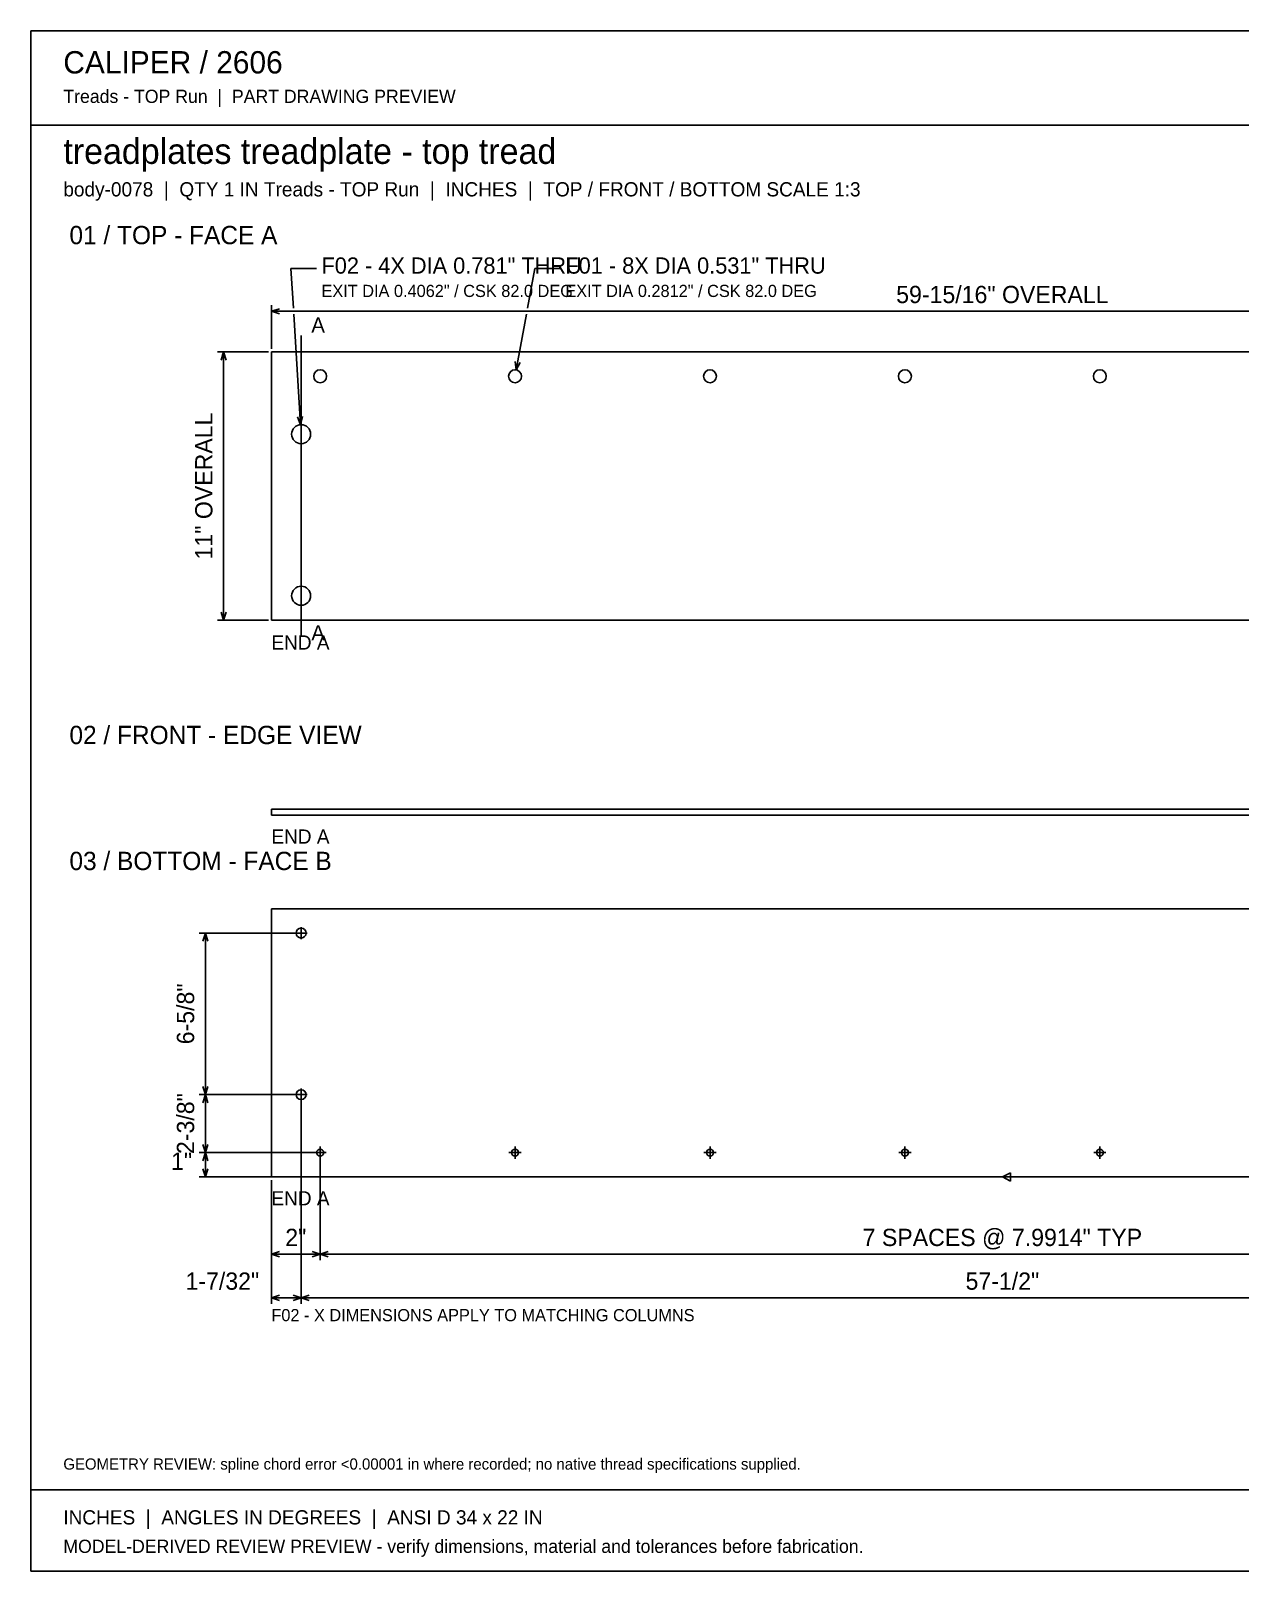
# Model space of a CAD drawing. Header units: inches. Extents: x 1.4 to 100.6, y 1.4 to 64.6.
# Drawn here: x 1.4 to 51, y 1.4 to 64.6 of the extents above; entities that cross this region are included whole.
import ezdxf
from ezdxf.enums import TextEntityAlignment as Align

# ---------------------------------------------------------------- set-up
doc = ezdxf.new("R2010")
doc.units = ezdxf.units.IN
doc.header["$MEASUREMENT"] = 0

msp = doc.modelspace()

# ---------------------------------------------------------------- linework, layer by layer
at = {"layer": 'ANNOTATION'}
for p, q in [((12.183, 53.208), (12.083, 54.833)), ((12.083, 54.833), (13.125, 54.833)), ((21.784, 53.206), (22.083, 54.833)), ((22.083, 54.833), (23.125, 54.833)), ((11.28, 51.542), (11.28, 53.333)), ((11.28, 53.083), (11.613, 53.188)), ((11.28, 53.083), (71.22, 53.083)), ((11.613, 52.979), (11.28, 53.083)), ((12.476, 48.431), (12.198, 52.959)), ((21.319, 50.678), (21.739, 52.96)), ((12.5, 52.083), (12.5, 39.792)), ((11.155, 51.417), (9.072, 51.417)), ((9.218, 51.083), (9.322, 51.417)), ((9.322, 51.417), (9.322, 40.417)), ((9.322, 51.417), (9.426, 51.083)), ((21.319, 50.678), (21.277, 51.024)), ((21.482, 50.987), (21.319, 50.678)), ((12.476, 48.431), (12.352, 48.758)), ((12.56, 48.771), (12.476, 48.431)), ((9.322, 40.417), (9.218, 40.75)), ((9.426, 40.75), (9.322, 40.417)), ((11.155, 40.417), (9.072, 40.417)), ((12.5, 27.833), (12.5, 27.333)), ((12.375, 27.583), (8.322, 27.583)), ((8.468, 27.25), (8.572, 27.583)), ((8.572, 27.583), (8.572, 20.958)), ((8.572, 27.583), (8.676, 27.25)), ((12.25, 27.583), (12.75, 27.583)), ((12.375, 20.958), (8.322, 20.958)), ((12.375, 20.958), (8.322, 20.958)), ((8.572, 20.958), (8.468, 21.292)), ((8.468, 20.625), (8.572, 20.958)), ((8.676, 21.292), (8.572, 20.958)), ((8.572, 20.958), (8.572, 18.583)), ((8.572, 20.958), (8.676, 20.625)), ((12.25, 20.958), (12.75, 20.958)), ((12.5, 21.208), (12.5, 20.708)), ((12.5, 20.833), (12.5, 12.375)), ((12.5, 20.833), (12.5, 12.375)), ((13.155, 18.583), (8.322, 18.583)), ((13.155, 18.583), (8.322, 18.583)), ((8.572, 18.583), (8.468, 18.917)), ((8.468, 18.25), (8.572, 18.583)), ((8.676, 18.917), (8.572, 18.583)), ((8.572, 18.583), (8.572, 17.583)), ((8.572, 18.583), (8.676, 18.25)), ((13.03, 18.583), (13.53, 18.583)), ((13.28, 18.833), (13.28, 18.333)), ((13.28, 18.458), (13.28, 14.167)), ((13.28, 18.458), (13.28, 14.167)), ((21.021, 18.583), (21.521, 18.583)), ((21.271, 18.833), (21.271, 18.333)), ((29.013, 18.583), (29.513, 18.583)), ((29.263, 18.833), (29.263, 18.333)), ((37.004, 18.583), (37.504, 18.583)), ((37.254, 18.833), (37.254, 18.333)), ((44.996, 18.583), (45.496, 18.583)), ((45.246, 18.833), (45.246, 18.333)), ((8.572, 17.583), (8.468, 17.917)), ((8.676, 17.917), (8.572, 17.583)), ((41.25, 17.583), (41.583, 17.75)), ((41.583, 17.75), (41.583, 17.417)), ((41.125, 17.583), (8.322, 17.583)), ((11.28, 17.458), (11.28, 14.167)), ((11.28, 17.458), (11.28, 12.375)), ((41.25, 17.583), (72.678, 17.583)), ((41.583, 17.417), (41.25, 17.583)), ((11.28, 14.417), (11.613, 14.521)), ((11.28, 14.417), (13.28, 14.417)), ((11.613, 14.312), (11.28, 14.417)), ((12.947, 14.521), (13.28, 14.417)), ((13.28, 14.417), (12.947, 14.312)), ((13.28, 14.417), (13.613, 14.521)), ((13.28, 14.417), (69.22, 14.417)), ((13.613, 14.312), (13.28, 14.417)), ((11.28, 12.625), (11.613, 12.729)), ((12.167, 12.729), (12.5, 12.625)), ((12.5, 12.625), (12.833, 12.729)), ((11.28, 12.625), (12.5, 12.625)), ((11.613, 12.521), (11.28, 12.625)), ((12.5, 12.625), (12.167, 12.521)), ((12.5, 12.625), (70, 12.625)), ((12.833, 12.521), (12.5, 12.625))]:
    msp.add_line(p, q, dxfattribs=at)
at = {"layer": 'OUTLINE'}
for p, q in [((1.417, 64.583), (100.583, 64.583)), ((1.417, 1.417), (1.417, 64.583)), ((1.417, 60.708), (100.583, 60.708)), ((71.22, 51.417), (11.28, 51.417)), ((11.28, 51.417), (11.28, 40.417)), ((11.28, 40.417), (71.22, 40.417)), ((11.28, 32.667), (71.22, 32.667)), ((11.28, 32.417), (11.28, 32.667)), ((71.22, 32.417), (11.28, 32.417)), ((71.22, 28.583), (11.28, 28.583)), ((11.28, 28.583), (11.28, 17.583)), ((11.28, 17.583), (71.22, 17.583)), ((1.417, 4.75), (100.583, 4.75)), ((100.583, 1.417), (1.417, 1.417))]:
    msp.add_line(p, q, dxfattribs=at)
for centre, radius in [((13.28, 50.417), 0.266), ((21.271, 50.417), 0.266), ((29.263, 50.417), 0.266), ((37.254, 50.417), 0.266), ((45.246, 50.417), 0.266), ((12.5, 48.042), 0.39), ((12.5, 41.417), 0.39), ((12.5, 27.583), 0.203), ((12.5, 20.958), 0.203), ((13.28, 18.583), 0.141), ((21.271, 18.583), 0.141), ((29.263, 18.583), 0.141), ((37.254, 18.583), 0.141), ((45.246, 18.583), 0.141)]:
    msp.add_circle(centre, radius, dxfattribs=at)

# ---------------------------------------------------------------- texts
at = {"layer": 'ANNOTATION'}
for s, height, p in [('CALIPER / 2606', 0.91667, (2.75, 62.833)), ('Treads - TOP Run  |  PART DRAWING PREVIEW', 0.54167, (2.75, 61.625)), ('treadplates treadplate - top tread', 1.04167, (2.75, 59.125)), ('body-0078  |  QTY 1 IN Treads - TOP Run  |  INCHES  |  TOP / FRONT / BOTTOM SCALE 1:3', 0.58333, (2.75, 57.792)), ('01 / TOP - FACE A', 0.75, (3, 55.833)), ('F02 - 4X DIA 0.781" THRU', 0.66667, (13.333, 54.625)), ('F01 - 8X DIA 0.531" THRU', 0.66667, (23.333, 54.625)), ('EXIT DIA 0.4062" / CSK 82.0 DEG', 0.5, (13.333, 53.667)), ('EXIT DIA 0.2812" / CSK 82.0 DEG', 0.5, (23.333, 53.667)), ('A', 0.625, (12.917, 52.208)), ('A', 0.625, (12.917, 39.583)), ('END A', 0.5833, (11.28, 39.208)), ('02 / FRONT - EDGE VIEW', 0.75, (3, 35.333)), ('END A', 0.5833, (11.28, 31.25)), ('03 / BOTTOM - FACE B', 0.75, (3, 30.167)), ('END A', 0.5833, (11.28, 16.417)), ('F02 - X DIMENSIONS APPLY TO MATCHING COLUMNS', 0.5, (11.28, 11.667)), ('GEOMETRY REVIEW: spline chord error <0.00001 in where recorded; no native thread specifications supplied.', 0.458333, (2.75, 5.583)), ('INCHES  |  ANGLES IN DEGREES  |  ANSI D 34 x 22 IN', 0.58333, (2.75, 3.333)), ('MODEL-DERIVED REVIEW PREVIEW - verify dimensions, material and tolerances before fabrication.', 0.54167, (2.75, 2.167))]:
    msp.add_text(s, height=height, dxfattribs=at).set_placement(p)
for s, height, p in [('59-15/16" OVERALL', 0.70833, (41.25, 53.417)), ('2"', 0.7083, (12.28, 14.75)), ('7 SPACES @ 7.9914" TYP', 0.70833, (41.25, 14.75)), ('57-1/2"', 0.7083, (41.25, 12.958))]:
    msp.add_text(s, height=height, dxfattribs=at).set_placement(p, align=Align.CENTER)
for s, height, p in [('11" OVERALL', 0.70833, (8.863, 45.917)), ('6-5/8"', 0.7083, (8.113, 24.271)), ('2-3/8"', 0.7083, (8.113, 19.771))]:
    msp.add_text(s, height=height, rotation=90, dxfattribs=at).set_placement(p, align=Align.CENTER)
for s, p in [('1"', (8.03, 17.875)), ('1-7/32"', (10.78, 12.958))]:
    msp.add_text(s, height=0.7083, dxfattribs=at).set_placement(p, align=Align.RIGHT)

doc.saveas('drawing.dxf')
